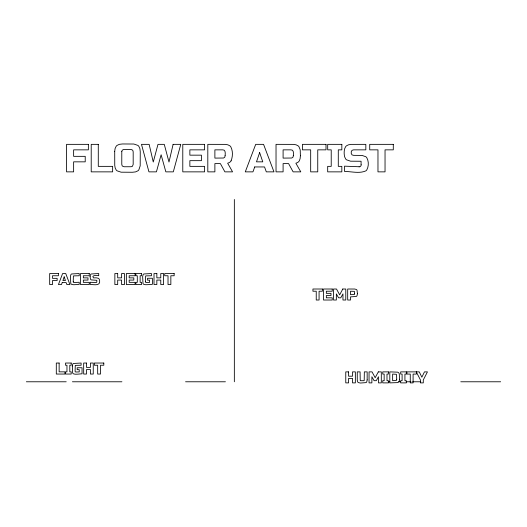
<?xml version="1.0" encoding="UTF-8"?>
<svg xmlns="http://www.w3.org/2000/svg" width="527" height="527" viewBox="0 0 527 527"><rect width="100%" height="100%" fill="white"/><g stroke="black" fill="none" stroke-linecap="round" stroke-linejoin="round"><path stroke-width="0.79" d="M231.096 160.821C232.842 156.46 233 150.9 230.747 146.723A4.881 4.881 0 0 0 229.805 145.781L227.875 144.82L225.312 144.378L207.809 144.352L207.809 171.861L214.884 171.861L214.884 163.607L220.385 163.607L224.904 171.861L232.572 171.861L227.657 163.218L229.245 162.606A4.927 4.927 0 0 0 231.103 160.821M26.35 381.779L66.211 381.779M72.41 381.779L121.915 381.779M185.57 381.779L225.424 381.779M388.221 381.779L389.848 381.779M398.794 381.779L400.421 381.779M406.113 381.779L410.994 381.779M412.621 381.779L420.757 381.779M460.789 381.779L500.65 381.779M359.111 166.749L344.533 166.163L344.533 171.466C351.562 171.44 359.256 173.824 365.857 170.873A4.881 4.881 0 0 0 366.766 169.964C368.834 166.348 368.834 161.262 366.766 157.645A4.881 4.881 0 0 0 365.857 156.743L362.056 155.419L353.61 155.353C350.33 155.722 350.33 149.484 353.61 149.852L365.83 149.852L365.83 144.352L351.041 144.378L348.479 144.82L346.549 145.781A4.881 4.881 0 0 0 345.607 146.723L344.533 149.036L344.184 151.704A58.629 58.629 0 0 0 344.184 153.897L344.533 156.572L345.607 158.884A4.881 4.881 0 0 0 346.549 159.826L350.574 161.19L361.074 161.255L361.074 164.786M416.284 371.878L420.447 379.974L420.447 382.885L423.28 382.885L423.28 379.974L427.443 371.878L424.459 371.878L421.863 377.227L419.275 371.878L406.969 371.878L406.969 374.078L410.269 374.078L410.269 382.885L413.102 382.885L413.102 374.078L416.402 374.078L416.402 371.878M234.344 199.483L234.344 381.779M145.478 281.721L145.61 276.122A0.679 0.679 0 0 1 145.847 275.885L151.453 275.753L151.453 273.546L143.825 273.968A2.036 2.036 0 0 0 143.067 274.725L142.646 276.695L142.988 283.454A2.095 2.095 0 0 0 144.029 284.428L145.636 284.712A53.734 53.734 0 0 0 148.028 284.652L152.395 284.317L152.395 278.263L147.52 278.263L147.52 280.153L149.563 280.153L149.563 282.432L146.262 282.512A0.804 0.804 0 0 1 145.439 281.721M73.246 281.721L73.378 276.122A0.679 0.679 0 0 1 73.615 275.885L79.221 275.753L79.221 273.546L71.593 273.968A2.036 2.036 0 0 0 70.835 274.725L70.42 276.695L70.763 283.454A2.095 2.095 0 0 0 71.797 284.428L73.405 284.712A40.968 40.968 0 0 0 74.636 284.692L79.221 284.396L79.221 282.274L74.043 282.512A0.784 0.784 0 0 1 73.233 281.721M361.166 164.786A2.016 2.016 0 0 1 359.111 166.842M300.39 155.748L300.12 158.647L299.31 160.821A4.927 4.927 0 0 1 297.465 162.606L295.871 163.218L300.785 171.861L293.124 171.861L288.605 163.607L283.098 163.607L283.098 171.861L276.029 171.861L276.029 144.352L293.532 144.378L296.095 144.82L298.025 145.781A4.881 4.881 0 0 1 298.961 146.723L300.212 149.852L300.39 155.748M72.304 365.982L72.647 372.945A2.095 2.095 0 0 0 73.681 373.92L75.289 374.203A53.734 53.734 0 0 0 77.686 374.144L82.047 373.808L82.047 367.754L77.173 367.754L77.173 369.644L79.221 369.644L79.221 371.924L75.914 372.003A0.804 0.804 0 0 1 75.097 371.212L75.262 365.606A0.679 0.679 0 0 1 75.499 365.376L81.105 365.237L81.105 363.037L73.477 363.459A2.036 2.036 0 0 0 72.719 364.216L72.304 365.982M90.064 276.491L90.479 279.132A2.036 2.036 0 0 0 91.237 279.89L96.816 280.311L96.816 281.721A0.804 0.804 0 0 1 96.033 282.544L90.203 282.274L90.203 284.396C93.529 284.54 100.697 286.339 99.636 280.568C99.722 277.446 95.631 277.736 93.608 277.933C90.387 275.199 97.686 275.054 98.72 275.753L98.72 273.546L91.237 273.968A2.036 2.036 0 0 0 90.479 274.725L90.064 276.491M114.715 151.315L114.741 165.392L115.176 167.955L116.138 169.885A4.881 4.881 0 0 0 117.08 170.827L121.098 172.191L132.396 172.257L135.571 171.901L137.883 170.827A4.881 4.881 0 0 0 138.825 169.885L140.189 165.86L140.254 151.816L139.899 148.64L138.825 146.328A4.881 4.881 0 0 0 137.883 145.393L133.865 144.029L122.567 143.963L119.392 144.319L117.08 145.393A4.881 4.881 0 0 0 116.138 146.328L115.07 148.64L114.715 151.315M357.431 293.73L357.01 295.7A2.036 2.036 0 0 1 356.259 296.457L350.514 296.879L350.514 300.021L347.688 300.021L347.688 289.013L354.691 289.027L356.259 289.435A2.036 2.036 0 0 1 357.016 290.193L357.431 293.73M367.161 379.895L366.746 381.864A2.036 2.036 0 0 1 365.988 382.622L360.402 383.037L358.439 382.622A2.036 2.036 0 0 1 357.675 381.864L357.26 380.099L357.26 371.878L360.086 371.878L360.224 380.468A0.679 0.679 0 0 0 360.455 380.705L363.966 380.705A0.679 0.679 0 0 0 364.203 380.468L364.335 371.878L367.161 371.878L367.161 379.895M399.558 379.269L399.268 380.995A2.846 2.846 0 0 1 397.674 382.602L389.809 382.885L389.809 371.878L397.668 372.167A2.846 2.846 0 0 1 399.275 373.762L399.558 379.269M121.79 151.532L121.783 164.398L122.238 166.005L124.141 166.749L131.111 166.743L132.435 166.301L133.179 164.398L133.179 151.816L132.732 150.208L131.111 149.47L123.588 149.497L122.238 150.208L121.79 151.532M225.101 155.748L224.772 157.184L223.547 158.021L214.884 158.107L214.884 149.852L222.743 149.852C225.833 149.615 225.266 153.956 225.101 155.748M293.322 155.748L292.986 157.184L291.76 158.021L283.098 158.107L283.098 149.852L290.963 149.852C294.053 149.615 293.486 153.956 293.322 155.748M354.605 293.73L354.473 294.31A0.679 0.679 0 0 1 354.236 294.547L350.514 294.679L350.514 291.22L354.236 291.352A0.679 0.679 0 0 1 354.473 291.589L354.605 293.73M396.726 379.269L396.528 380.125A1.021 1.021 0 0 1 396.172 380.481L392.641 380.678L392.641 374.078L396.172 374.275A1.021 1.021 0 0 1 396.528 374.631L396.726 379.269M173.113 144.352L168.989 162.039L164.272 144.352L157.981 144.352L153.265 162.039L149.141 144.352L141.48 144.352L148.943 171.861L156.414 171.861L161.124 154.767L165.84 171.861L173.311 171.861L180.774 144.352L173.113 144.352M64.175 276.853L62.917 280.542L65.434 280.542L64.175 276.853M259.633 152.606L256.484 161.842L262.775 161.842L259.633 152.606M62.212 282.591L61.501 284.554L58.438 284.554L62.601 273.546L65.743 273.546L69.913 284.554L66.843 284.554L66.138 282.591L62.212 282.591M254.719 166.947L252.947 171.861L245.286 171.861L255.7 144.352L263.559 144.352L273.974 171.861L266.313 171.861L264.541 166.947L254.719 166.947M342.8 289.013L339.658 294.837L336.509 289.013L333.525 289.013L333.525 300.021L336.351 300.021L336.351 293.888L338.558 297.821L340.758 297.821L342.958 293.888L342.958 300.021L345.784 300.021L345.784 289.013L342.8 289.013M378.32 371.878L375.178 377.694L372.036 371.878L369.052 371.878L369.052 382.885L371.878 382.885L371.878 376.752L374.078 380.678L376.278 380.678L378.478 376.752L378.478 382.885L381.311 382.885L381.311 371.878L378.32 371.878M88.365 144.352L66.56 144.352L66.56 171.861L73.628 171.861L73.628 161.842L85.222 161.842L85.222 156.341L73.628 156.341L73.628 149.852L88.365 149.852L88.365 144.352M98.285 144.352L91.211 144.352L91.211 171.861L112.633 171.861L112.633 166.361L98.285 166.361L98.285 144.352M204.595 144.352L182.783 144.352L182.783 171.861L204.595 171.861L204.595 166.361L189.858 166.361L189.858 160.663L201.452 160.663L201.452 155.162L189.858 155.162L189.858 149.852L204.595 149.852L204.595 144.352M326.002 144.352L302.426 144.352L302.426 149.852L310.68 149.852L310.68 171.861L317.748 171.861L317.748 149.852L326.002 149.852L326.002 144.352M341.832 144.352L327.682 144.352L327.682 149.852L331.219 149.852L331.219 166.361L327.682 166.361L327.682 171.861L341.832 171.861L341.832 166.361L338.288 166.361L338.288 149.852L341.832 149.852L341.832 144.352M393.294 144.352L369.717 144.352L369.717 149.852L377.971 149.852L377.971 171.861L385.039 171.861L385.039 149.852L393.294 149.852L393.294 144.352M58.398 273.546L49.676 273.546L49.676 284.554L52.502 284.554L52.502 280.542L57.14 280.542L57.14 278.342L52.502 278.342L52.502 275.753L58.398 275.753L58.398 273.546M89.247 273.546L80.519 273.546L80.519 284.554L89.247 284.554L89.247 282.353L83.352 282.353L83.352 280.074L87.989 280.074L87.989 277.874L83.352 277.874L83.352 275.753L89.247 275.753L89.247 273.546M117.686 273.546L114.86 273.546L114.86 284.554L117.686 284.554L117.686 280.074L121.618 280.074L121.618 284.554L124.451 284.554L124.451 273.546L121.618 273.546L121.618 277.874L117.686 277.874L117.686 273.546M135.077 273.546L126.355 273.546L126.355 284.554L135.077 284.554L135.077 282.353L129.181 282.353L129.181 280.074L133.818 280.074L133.818 277.874L129.181 277.874L129.181 275.753L135.077 275.753L135.077 273.546M141.552 273.546L135.894 273.546L135.894 275.753L137.303 275.753L137.303 282.353L135.894 282.353L135.894 284.554L141.552 284.554L141.552 282.353L140.136 282.353L140.136 275.753L141.552 275.753L141.552 273.546M156.842 273.546L154.009 273.546L154.009 284.554L156.842 284.554L156.842 280.074L160.768 280.074L160.768 284.554L163.601 284.554L163.601 273.546L160.768 273.546L160.768 277.874L156.842 277.874L156.842 273.546M174.147 273.546L164.72 273.546L164.72 275.753L168.021 275.753L168.021 284.554L170.847 284.554L170.847 275.753L174.147 275.753L174.147 273.546M322.372 289.013L312.939 289.013L312.939 291.22L316.24 291.22L316.24 300.021L319.072 300.021L319.072 291.22L322.372 291.22L322.372 289.013M332.241 289.013L323.512 289.013L323.512 300.021L332.241 300.021L332.241 297.821L326.345 297.821L326.345 295.542L330.982 295.542L330.982 293.341L326.345 293.341L326.345 291.22L332.241 291.22L332.241 289.013M59.136 363.037L56.303 363.037L56.303 374.045L64.874 374.045L64.874 371.845L59.136 371.845L59.136 363.037M71.204 363.037L65.546 363.037L65.546 365.237L66.962 365.237L66.962 371.845L65.546 371.845L65.546 374.045L71.204 374.045L71.204 371.845L69.788 371.845L69.788 365.237L71.204 365.237L71.204 363.037M86.494 363.037L83.668 363.037L83.668 374.045L86.494 374.045L86.494 369.565L90.427 369.565L90.427 374.045L93.253 374.045L93.253 363.037L90.427 363.037L90.427 367.365L86.494 367.365L86.494 363.037M103.806 363.037L94.373 363.037L94.373 365.237L97.673 365.237L97.673 374.045L100.505 374.045L100.505 365.237L103.806 365.237L103.806 363.037M348.597 371.878L345.765 371.878L345.765 382.885L348.597 382.885L348.597 378.399L352.523 378.399L352.523 382.885L355.356 382.885L355.356 371.878L352.523 371.878L352.523 376.199L348.597 376.199L348.597 371.878M388.399 371.878L382.74 371.878L382.74 374.078L384.157 374.078L384.157 380.678L382.74 380.678L382.74 382.885L388.399 382.885L388.399 380.678L386.983 380.678L386.983 374.078L388.399 374.078L388.399 371.878M406.343 371.878L400.685 371.878L400.685 374.078L402.101 374.078L402.101 380.678L400.685 380.678L400.685 382.885L406.343 382.885L406.343 380.678L404.927 380.678L404.927 374.078L406.343 374.078L406.343 371.878"/></g></svg>
